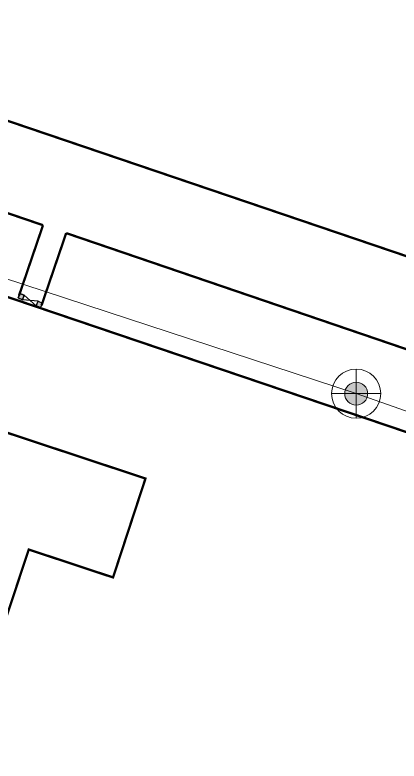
# Model space of a CAD drawing. Header units: inches. Extents: x 350994 to 353538, y 1581369 to 1583842.
# Drawn here: x 351491.03 to 351507.47, y 1583072.21 to 1583104.13 of the extents above; entities that cross this region are included whole.
import ezdxf

# ---------------------------------------------------------------- set-up
doc = ezdxf.new("R2010")
doc.units = ezdxf.units.IN
doc.header["$MEASUREMENT"] = 0
doc.linetypes.add('1', pattern=[0])
doc.linetypes.add('ACAD_ISO03W100', pattern=[30, 12, -18])
for name, color, linetype in [('BOUNDARY', 5, 'Continuous'), ('CW', 94, '1'), ('EP TF', 5, 'Continuous'), ('GATE', 255, 'Continuous'), ("ROAD'S", 1, '1')]:
    doc.layers.add(name, color=color, linetype=linetype)
doc.styles.get("Standard").update_dxf_attribs({"font": 'arial.ttf'})
doc.linetypes.add('HOT_WATER_SUPPLY', pattern='A,0.5,-0.2,["HW",Standard,S=0.1,R=0,X=-0.1,Y=-0.05],-0.2', length=0.9)

# ---------------------------------------------------------------- blocks, each defined once
blk = doc.blocks.new('gate')
h = blk.add_hatch(color=0)
h.paths.add_polyline_path([(0.5, 0.1625090682908317), (0.8121325287041472, 0.1625090682908317), (0.8121325287041472, -0.1625090682908317), (0.5, -0.1625090682908317)])
h.paths.add_polyline_path([(-0.8121325287041472, 0.1625090682908317), (-0.5, 0.1625090682908317), (-0.5, -0.1625090682908317), (-0.8121325287041472, -0.1625090682908317)])
at = {"color": 0}
blk.add_lwpolyline([(-0.5, 0.1625090682908317), (-0.8121325287041472, 0.1625090682908317), (-0.8121325287041472, -0.1625090682908317), (-0.5, -0.1625090682908317), (-0.5, 0.1625090682908317), (0.5, -0.1625090682908317), (0.5, 0.1625090682908317), (0.8121325287041472, 0.1625090682908317), (0.8121325287041472, -0.1625090682908317), (0.5, -0.1625090682908317), (0.5, 0.1625090682908317), (-0.5, -0.1625090682908317)], dxfattribs=at)
for points in [[(-0.8121325287041472, 0.1625090682908317), (-0.5, 0.1625090682908317), (-0.5, -0.1625090682908317), (-0.8121325287041472, -0.1625090682908317)], [(0.5, 0.1625090682908317), (0.8121325287041472, 0.1625090682908317), (0.8121325287041472, -0.1625090682908317), (0.5, -0.1625090682908317)]]:
    blk.add_lwpolyline(points, close=True, dxfattribs=at)
blk = doc.blocks.new('EP1')
at = {"layer": 'EP TF', "lineweight": 5}
h = blk.add_hatch(color=252, dxfattribs=at)
edge = h.paths.add_edge_path()
edge.add_arc((351339.7712355755, 1583222.913694198), 0.4899999999999999, 0, 360)
at = {"layer": 'EP TF', "color": 252, "lineweight": 5}
for points in [[(351339.7712355755, 1583223.963694199), (351339.7712355755, 1583221.863694198)], [(351338.7212355755, 1583222.913694198), (351340.8212355755, 1583222.913694198)]]:
    blk.add_lwpolyline(points, dxfattribs=at)
for radius in [1.05, 0.4899999999999999]:
    blk.add_circle((351339.7712355755, 1583222.913694198), radius, dxfattribs=at)

msp = doc.modelspace()

# ---------------------------------------------------------------- linework, layer by layer
at = {"layer": 'BOUNDARY', "lineweight": 5, "const_width": 0.1, "elevation": 102.641247}
msp.add_lwpolyline([(351488.8901085544, 1583073.003031989), (351479.3669058309, 1583076.7150418), (351482.5151676563, 1583086.223515733), (351480.268251155, 1583086.96747123), (351480.8527344943, 1583088.732745182), (351483.0996509956, 1583087.988789686), (351483.3343707024, 1583088.69769712), (351496.6177957252, 1583084.299546565), (351495.2306220264, 1583080.068818847), (351491.6248836879, 1583081.262681127), (351488.8901085544, 1583073.003031989)], dxfattribs=at)
at = {"layer": 'CW', "linetype": 'ACAD_ISO03W100', "lineweight": 5, "ltscale": 0.1, "const_width": 0.1, "elevation": 103.044654}
msp.add_lwpolyline([(351457.0374332414, 1583103.780950946), (351479.0658127337, 1583096.01070882), (351521.0125557284, 1583081.804604154), (351512.7141532213, 1583059.426432749), (351471.4879649637, 1583073.72095071), (351447.7620204267, 1583081.581048716), (351457.0374332414, 1583103.780950946)], dxfattribs=at)
at = {"layer": 'EP TF', "color": 252, "linetype": 'HOT_WATER_SUPPLY', "lineweight": 5, "ltscale": 6, "elevation": 103.680711}
msp.add_lwpolyline([(351419.7783983574, 1583116.307107768), (351444.4819604502, 1583108.196702601), (351470.0982148022, 1583099.580390595), (351505.6310021178, 1583087.929487007), (351530.9069995629, 1583079.050550769)], dxfattribs=at)
at = {"layer": "ROAD'S", "lineweight": 5, "const_width": 0.1}
for points in [[(351304.0913024998, 1583161.2196241), (351358.6786778327, 1583143.788842089), (351460.9598553135, 1583109.701953116), (351522.085342531, 1583088.953904757), (351526.7301598615, 1583088.675632917), (351527.6864953742, 1583089.484390871), (351547.4348393209, 1583147.464955732), (351548.201428357, 1583150.043170822), (351547.7030544774, 1583151.230500452), (351540.4844651009, 1583154.312580467), (351528.7453147593, 1583157.779823094), (351442.3172969095, 1583187.289223721), (351392.0460913186, 1583203.836725981), (351392.0460913186, 1583203.836725981)], [(351486.172109757, 1583097.203316035), (351492.2352822628, 1583095.134445258)], [(351491.2073078052, 1583092.121793845), (351492.2352822628, 1583095.134445258)], [(351492.1714871367, 1583091.704442306), (351493.2264659073, 1583094.796234383)], [(351493.2264659073, 1583094.796234383), (351521.1501452821, 1583085.268139285), (351524.2462947133, 1583083.917385927), (351525.2015687258, 1583081.038600369), (351512.2211058199, 1583039.553740213), (351512.2211058199, 1583039.553740213)]]:
    msp.add_lwpolyline(points, dxfattribs=at)

# ---------------------------------------------------------------- block references
at = {"layer": 'EP TF', "color": 1, "lineweight": 5}
msp.add_blockref('EP1', (165.8597665423295, -134.9842071915045, 103.680711), dxfattribs=at)
at = {"layer": 'GATE', "lineweight": 5, "extrusion": (-0.03708177321120395, 0.01121391554458364, 0.999249313331599), "xscale": 0.6473138433183064, "yscale": 0.6473138433262163, "zscale": 0.6473138433066375, "rotation": 83.42506124192774}
msp.add_blockref('gate', (-1617062.208421659, -121708.6437288093, 4821.17660250385), dxfattribs=at)

doc.saveas('drawing.dxf')
